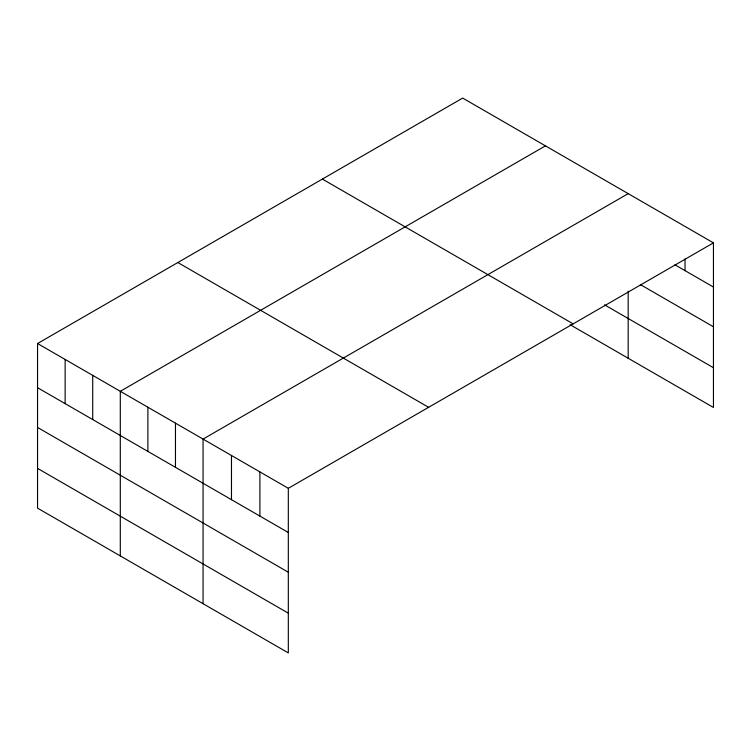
<?xml version="1.0" encoding="UTF-8"?>
<svg xmlns="http://www.w3.org/2000/svg" width="751" height="751" viewBox="0 0 751 751"><rect width="100%" height="100%" fill="white"/><g stroke="black" fill="none" stroke-linecap="round" stroke-linejoin="round"><path stroke-width="1.13" d="M713.45 242.864L288.318 488.31L288.318 652.919L37.55 508.136L37.55 343.526L462.682 98.081L713.45 242.864L713.45 407.474L570.065 324.685M545.433 145.863L120.301 391.309L120.301 555.909M628.183 193.636L203.061 439.082L203.061 603.691M674.877 264.774L713.45 287.042M640.368 284.591L713.45 326.788M604.546 304.85L713.45 367.727M322.386 179.085L573.154 323.859M177.846 262.531L428.614 407.314M37.55 343.526L288.318 488.31M37.55 387.704L288.318 532.487M37.55 427.45L288.318 572.234M37.55 468.389L288.318 613.173M685.025 259.011L685.025 270.632M628.183 291.21L628.183 358.246M259.902 471.9L259.902 516.078M231.477 455.491L231.477 499.668M175.471 423.16L175.471 467.338M147.891 407.23L147.891 451.407M92.72 375.378L92.72 419.556M65.13 359.457L65.13 403.634"/></g></svg>
